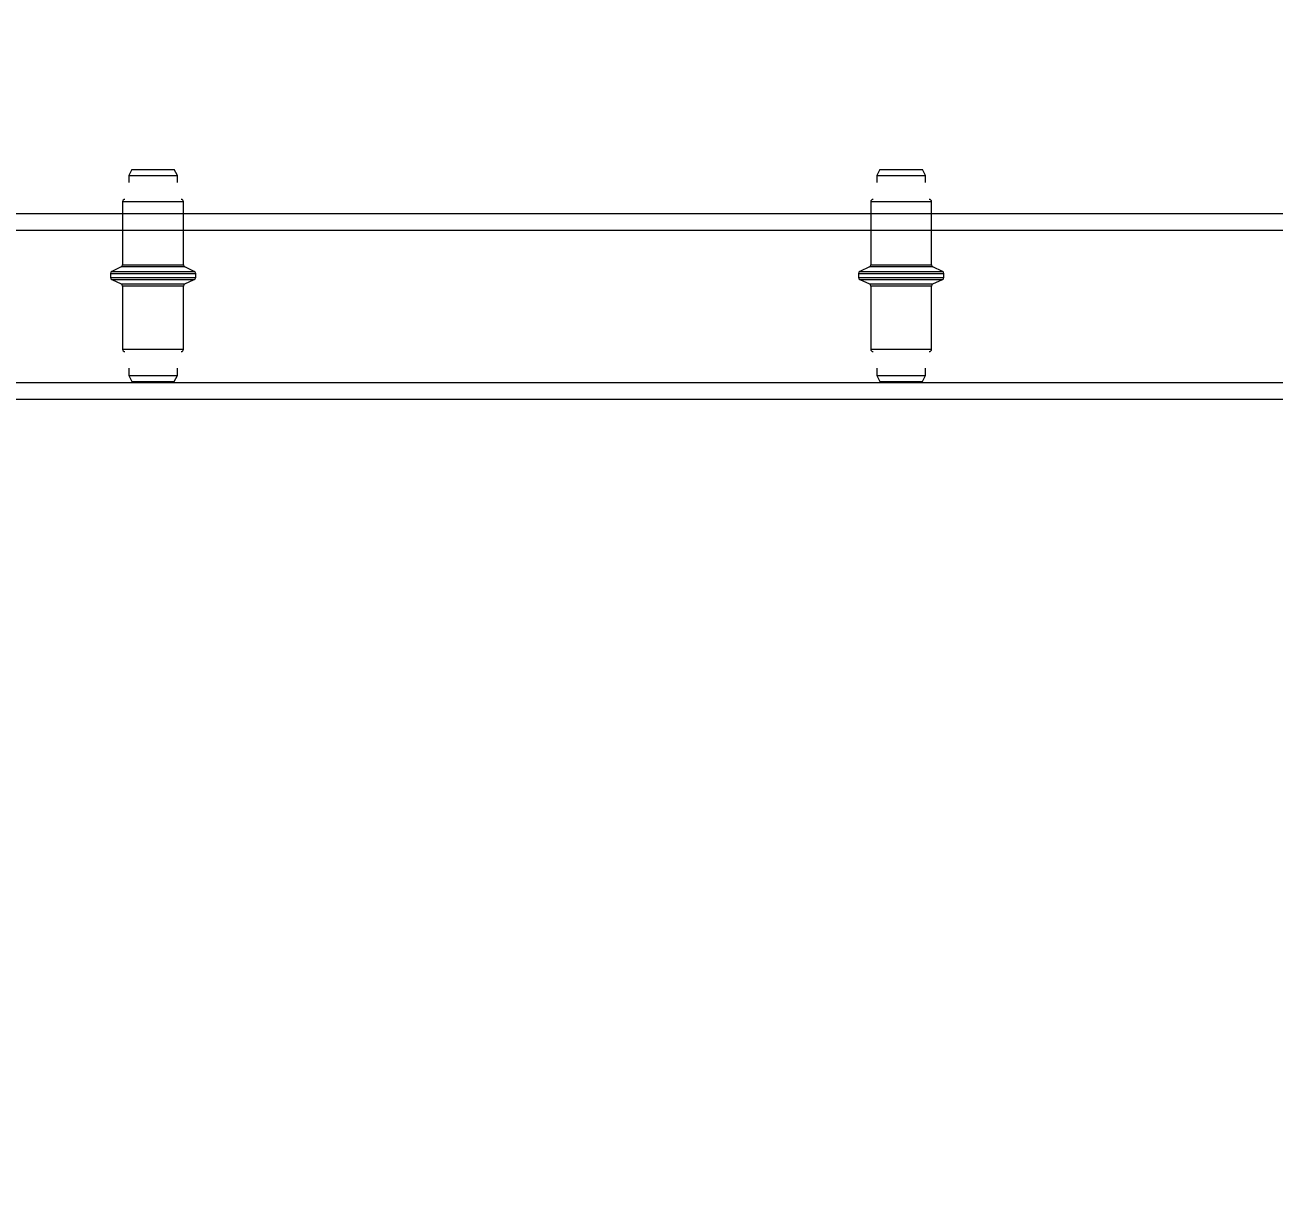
# Model space of a CAD drawing. Header units: feet. Extents: x -21 to 5170, y -254 to 1413.
# Drawn here: x 2072.76 to 2081.07, y 51.06 to 58.79 of the extents above; entities that cross this region are included whole.
import ezdxf
from ezdxf import colors
from ezdxf.entities.mleader import LeaderData, LeaderLine
from ezdxf.math import Vec2, Vec3

# ---------------------------------------------------------------- set-up
doc = ezdxf.new("R2010")
doc.units = ezdxf.units.FT
doc.header["$MEASUREMENT"] = 0
doc.layers.add('ATI CENTER SUPPORT', color=7, linetype='Continuous')
doc.layers.add('G-ANNO-TEXT', color=1, linetype='Continuous')
doc.styles.add('NEI-A', font='arial.ttf')

msp = doc.modelspace()

# ---------------------------------------------------------------- leaders
at = {"layer": 'G-ANNO-TEXT'}
ml = msp.add_multileader_mtext('Standard', dxfattribs=at)
ml.set_content('HANGER POSITION ALONG THE MESSENGER WIRE  MAY BE ADJUSTED TO ACCOMMODATE CABLE BENDING RADIUS LIMITATIONS', color=256, style='NEI-A')
ml.set_leader_properties()
ml.build(insert=Vec2(0, 0))
ml.multileader.update_dxf_attribs({"dogleg_length": 0.89968, "arrow_head_size": 3})
ctx = ml.context
ctx.base_point, ctx.char_height, ctx.arrow_head_size, ctx.landing_gap_size, ctx.plane_origin = Vec3(2012.82527, 44.0554, 0.11854), 2, 3, 1.53573, Vec3(1932.67449, 110.91048, 0.11854)
notes = []
notes.append((ctx, [(0, (1, 1, 0), (2011.92559, 44.0554, 0.11854), (1, 0), 0.89968, [(0, [(2002.10417, 59.11993, 0.11854)], 0, [])])]))
ctx.mtext.insert, ctx.mtext.width, ctx.mtext.flow_direction = Vec3(2014.361, 45.07245, 0.11854), 66.8767531, 5
ctx.mtext.has_bg_fill, ctx.mtext.bg_color, ctx.mtext.bg_scale_factor, ctx.mtext.bg_transparency, ctx.mtext.use_window_bg_color = 1, -1073741824, 1.5, 0, 1
for ctx, leaders in notes:
    for number, flags, end, landing, length, lines in leaders:
        leader = LeaderData()
        leader.index, (leader.has_last_leader_line, leader.has_dogleg_vector, leader.attachment_direction) = number, flags
        leader.last_leader_point, leader.dogleg_vector, leader.dogleg_length = Vec3(end), Vec3(landing), length
        for number, points, colour, breaks in lines:
            line = LeaderLine()
            line.index, line.vertices, line.color, line.breaks = number, Vec3.list(points), colors.encode_raw_color(colour), breaks
            leader.lines.append(line)
        ctx.leaders.append(leader)

# ---------------------------------------------------------------- next in the draw order: linework, layer by layer
at = {"layer": 'ATI CENTER SUPPORT', "color": 8, "linetype": 'Continuous', "lineweight": 15}
for p, q in [((2073.46969, 57.83234), (2073.44913, 57.79222)), ((2073.46969, 57.83234), (2073.6111, 57.83234)), ((2073.6111, 57.83234), (2073.75251, 57.83234)), ((2073.77307, 57.79223), (2073.75251, 57.83234)), ((2078.44619, 57.83237), (2078.42563, 57.79225)), ((2078.44619, 57.83237), (2078.5876, 57.83237)), ((2078.5876, 57.83237), (2078.729, 57.83237)), ((2078.74956, 57.79226), (2078.729, 57.83237)), ((2073.44913, 57.79222), (2073.77307, 57.79223)), ((2073.44913, 57.79222), (2073.44913, 57.74443)), ((2073.77307, 57.74443), (2073.77307, 57.79223)), ((2078.42563, 57.79225), (2078.74956, 57.79226)), ((2078.42563, 57.79225), (2078.42563, 57.74446)), ((2078.74957, 57.74446), (2078.74956, 57.79226)), ((2073.81357, 57.61765), (2073.40864, 57.61764)), ((2073.40864, 57.61764), (2073.40864, 57.19768)), ((2073.81357, 57.19768), (2073.81357, 57.61765)), ((2078.79006, 57.61768), (2078.38513, 57.61767)), ((2078.38513, 57.61767), (2078.38514, 57.19771)), ((2078.79006, 57.19771), (2078.79006, 57.61768)), ((2085.90629, 57.5367), (2065.49583, 57.53658)), ((2085.90629, 57.42534), (2065.49583, 57.42522)), ((2073.39956, 57.18342), (2073.33674, 57.15413)), ((2073.82265, 57.18342), (2073.39956, 57.18342)), ((2073.40864, 57.19768), (2073.81357, 57.19768)), ((2073.88547, 57.15413), (2073.82265, 57.18342)), ((2078.37605, 57.18345), (2078.31324, 57.15416)), ((2078.79915, 57.18345), (2078.37605, 57.18345)), ((2078.38514, 57.19771), (2078.79006, 57.19771)), ((2078.86196, 57.15416), (2078.79915, 57.18345)), ((2073.32766, 57.13986), (2073.89455, 57.13987)), ((2073.32766, 57.13986), (2073.32766, 57.11397)), ((2073.32766, 57.11397), (2073.89455, 57.11397)), ((2073.33674, 57.15413), (2073.88547, 57.15413)), ((2073.33675, 57.0997), (2073.88547, 57.09971)), ((2073.33675, 57.0997), (2073.39956, 57.07041)), ((2073.82265, 57.07042), (2073.88547, 57.09971)), ((2073.89455, 57.11397), (2073.89455, 57.13987)), ((2078.30415, 57.13989), (2078.87105, 57.1399)), ((2078.30415, 57.13989), (2078.30415, 57.11399)), ((2078.30415, 57.11399), (2078.87105, 57.114)), ((2078.31324, 57.15416), (2078.86196, 57.15416)), ((2078.31324, 57.09973), (2078.86196, 57.09974)), ((2078.31324, 57.09973), (2078.37605, 57.07044)), ((2078.79915, 57.07045), (2078.86196, 57.09974)), ((2078.87105, 57.114), (2078.87105, 57.1399)), ((2073.39956, 57.07041), (2073.82265, 57.07042)), ((2073.40864, 57.05615), (2073.40864, 56.63619)), ((2073.81357, 57.05615), (2073.40864, 57.05615)), ((2073.81357, 56.63619), (2073.81357, 57.05615)), ((2078.37605, 57.07044), (2078.79915, 57.07045)), ((2078.38514, 57.05618), (2078.38514, 56.63622)), ((2078.79006, 57.05618), (2078.38514, 57.05618)), ((2078.79007, 56.63622), (2078.79006, 57.05618)), ((2073.40864, 56.63619), (2073.81357, 56.63619)), ((2078.38514, 56.63622), (2078.79007, 56.63622)), ((2073.44914, 56.5094), (2073.44914, 56.46161)), ((2073.77308, 56.46161), (2073.77308, 56.50941)), ((2078.42563, 56.50943), (2078.42563, 56.46164)), ((2078.74957, 56.46164), (2078.74957, 56.50944)), ((2073.44914, 56.46161), (2073.4697, 56.4215)), ((2073.44914, 56.46161), (2073.77308, 56.46161)), ((2073.4697, 56.4215), (2073.75252, 56.4215)), ((2073.75252, 56.4215), (2073.77308, 56.46161)), ((2078.42563, 56.46164), (2078.4462, 56.42152)), ((2078.42563, 56.46164), (2078.74957, 56.46164)), ((2078.4462, 56.42152), (2078.72901, 56.42153)), ((2078.72901, 56.42153), (2078.74957, 56.46164)), ((2085.90629, 56.41303), (2065.49583, 56.41291)), ((2085.90629, 56.30167), (2065.49583, 56.30155))]:
    msp.add_line(p, q, dxfattribs=at)
for centre, radius, start, end in [((2073.42407, 57.61764), 0.01543, 90.000338, 180.000338), ((2073.79814, 57.61765), 0.01543, 0.000338, 90.000338), ((2078.40056, 57.61767), 0.01543, 90.000338, 180.000338), ((2078.77463, 57.61768), 0.01543, 0.000338, 90.000338), ((2073.39291, 57.19768), 0.01574, 295.000338, 0.000338), ((2073.8293, 57.19768), 0.01574, 180.000338, 245.000338), ((2078.3694, 57.19771), 0.01574, 295.000338, 0.000338), ((2078.8058, 57.19771), 0.01574, 180.000338, 245.000338), ((2073.34339, 57.13986), 0.01574, 115.000338, 180.000338), ((2073.34339, 57.11397), 0.01574, 180.000338, 245.000338), ((2073.87882, 57.13987), 0.01574, 0.000338, 65.000338), ((2073.87882, 57.11397), 0.01574, 295.000338, 0.000338), ((2078.31989, 57.13989), 0.01574, 115.000338, 180.000338), ((2078.31989, 57.11399), 0.01574, 180.000338, 245.000338), ((2078.85531, 57.1399), 0.01574, 0.000338, 65.000338), ((2078.85531, 57.114), 0.01574, 295.000338, 0.000338), ((2073.39291, 57.05615), 0.01574, 0.000338, 65.000338), ((2073.82931, 57.05615), 0.01574, 115.000338, 180.000338), ((2078.3694, 57.05618), 0.01574, 0.000338, 65.000338), ((2078.8058, 57.05618), 0.01574, 115.000338, 180.000338), ((2073.42407, 56.63619), 0.01543, 180.000338, 270.000338), ((2073.79814, 56.63619), 0.01543, 270.000338, 0.000338), ((2078.40057, 56.63622), 0.01543, 180.000338, 270.000338), ((2078.77464, 56.63622), 0.01543, 270.000338, 0.000338)]:
    msp.add_arc(centre, radius, start, end, dxfattribs=at)

doc.saveas('drawing.dxf')
